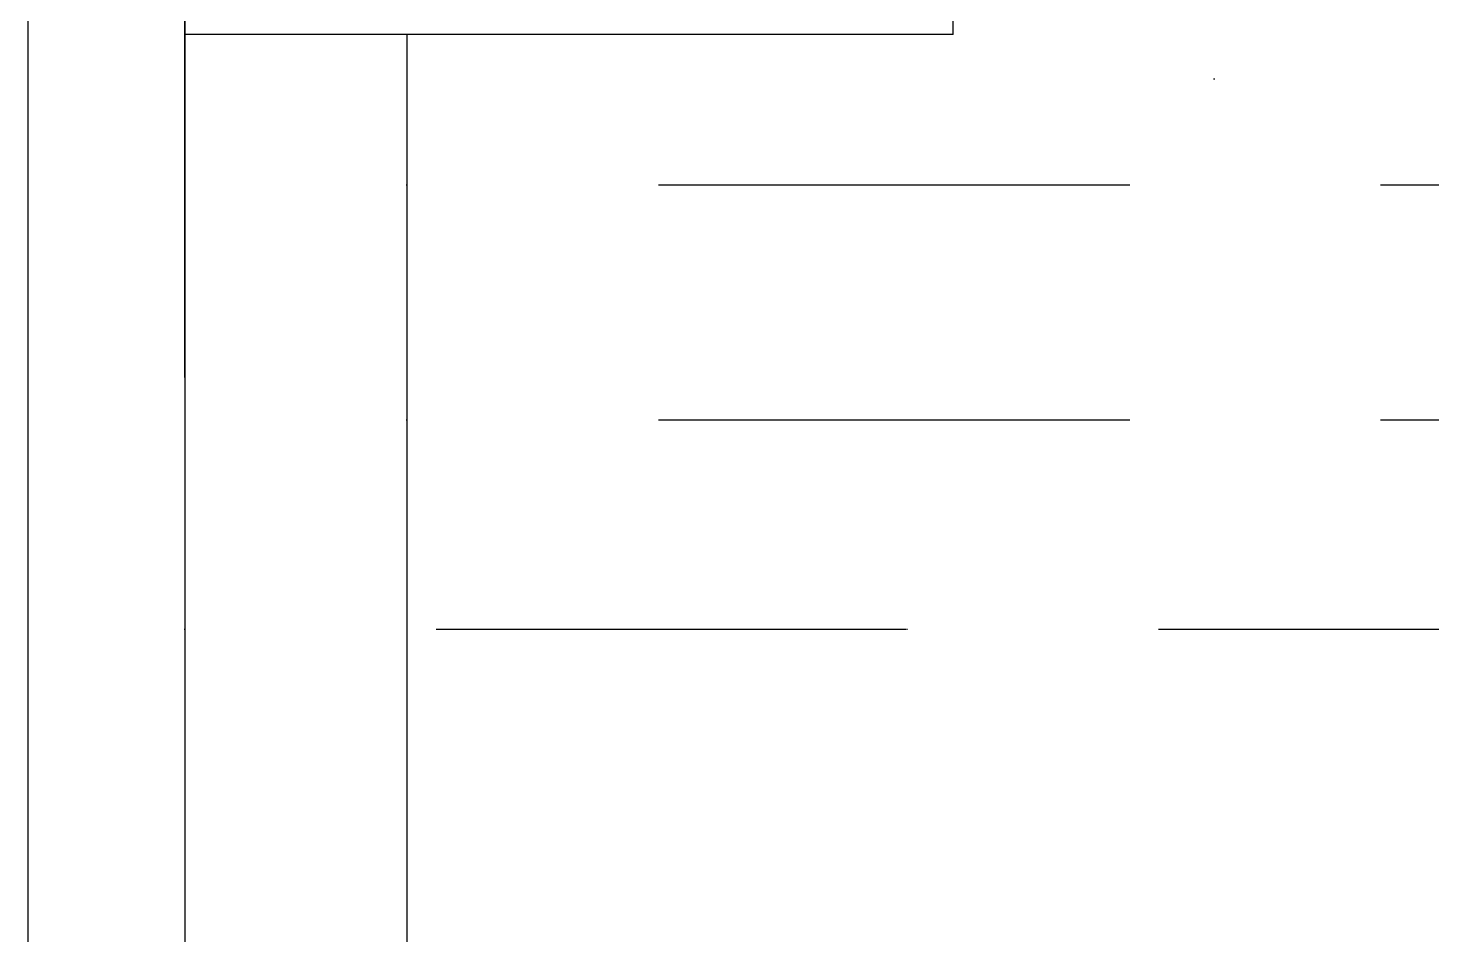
# Model space of a CAD drawing. Extents: x -1029 to 10077, y -1395 to 3524.
# Drawn here: x 575.5 to 844.1, y -883.8 to -710.2 of the extents above; entities that cross this region are included whole.
import ezdxf

# ---------------------------------------------------------------- set-up
doc = ezdxf.new("R2010")
doc.units = 0
doc.header["$LTSCALE"] = 60
doc.header["$MEASUREMENT"] = 0
doc.linetypes.add('A01$0$D1_Achse', pattern=[2.3, 0, -0.8, 1.5, 0])
doc.linetypes.add('A01$0$D1_Punkt 1mm', pattern=[1, 0, -1])
doc.layers.add('A01$0$D1_01 Fassadenelemente', color=7, linetype='CONTINUOUS')
doc.layers.add('A01$0$D1_10 Gelände', color=7, linetype='CONTINUOUS')

msp = doc.modelspace()

# ---------------------------------------------------------------- linework, layer by layer
at = {"layer": 'A01$0$D1_01 Fassadenelemente', "color": 252, "linetype": 'Continuous'}
for p, q in [((605.5, 0), (605.5, -711.5)), ((575.5, -1395.23), (575.5, -10)), ((752.5, -711.5), (752.5, -704)), ((605.5, -711.5), (605.5, -1365.23)), ((752.5, -711.5), (605.5, -711.5)), ((648, -711.5), (648, -1335.23))]:
    msp.add_line(p, q, dxfattribs=at)
at = {"layer": 'A01$0$D1_10 Gelände', "color": 252, "linetype": 'A01$0$D1_Punkt 1mm'}
msp.add_line((1272.5, -987.61), (648, -632), dxfattribs=at)
at = {"layer": 'A01$0$D1_10 Gelände', "color": 252, "linetype": 'A01$0$D1_Achse'}
for p, q in [((605.5, -825.23), (605.5, -690)), ((648, -704), (648, -785.23)), ((648, -740.23), (1077, -740.23)), ((648, -785.23), (1077, -785.23)), ((605.5, -825.23), (1117.5, -825.23))]:
    msp.add_line(p, q, dxfattribs=at)

doc.saveas('drawing.dxf')
